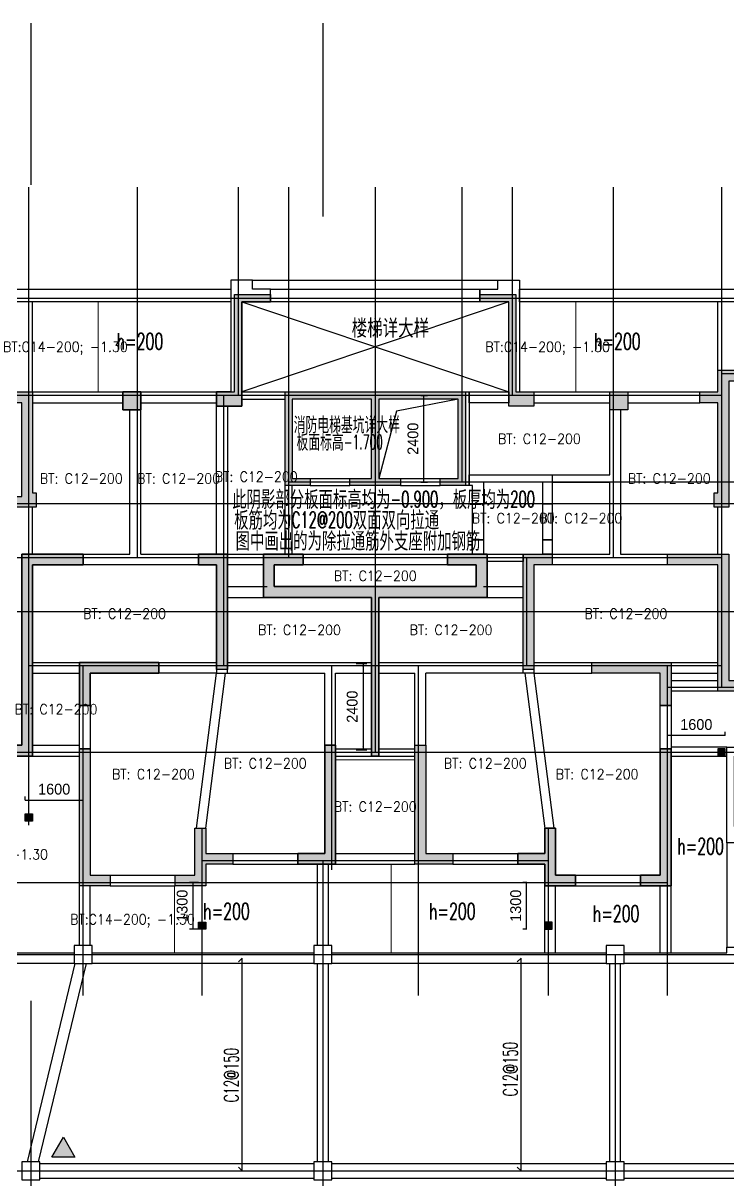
# Model space of a CAD drawing. Header units: millimetres. Extents: x 129427 to 386235, y 419441 to 703525.
# Drawn here: x 202236 to 221771, y 645745 to 677820 of the extents above; entities that cross this region are included whole.
import ezdxf
from ezdxf.enums import TextEntityAlignment as Align

# ---------------------------------------------------------------- set-up
doc = ezdxf.new("R2010")
doc.units = ezdxf.units.MM
doc.header["$LTSCALE"] = 100
for name, color, linetype in [('B-DIM', 1, 'Continuous'), ('B-dote', 253, 'Continuous'), ('B-TEXT', 7, 'Continuous'), ('B-开洞', 7, 'Continuous'), ('B-正筋文字', 7, 'Continuous'), ('B-正筋钢筋', 6, 'Continuous'), ('B-沉降观测点', 5, 'Continuous'), ('COLU', 7, 'Continuous'), ('colu-1层', 6, 'Continuous'), ('colu-主楼', 7, 'Continuous'), ('GZ', 7, 'Continuous'), ('h填实-1层', 254, 'Continuous'), ('h填实-GZ', 254, 'Continuous'), ('h斜线-墙', 7, 'Continuous'), ('h斜线-柱', 7, 'Continuous'), ('Q-门框', 6, 'Continuous'), ('WALL', 3, 'Continuous'), ('wall-主楼', 2, 'Continuous'), ('wall-开洞', 5, 'Continuous'), ('梁', 4, 'Continuous'), ('梁虚线', 4, 'Continuous')]:
    doc.layers.add(name, color=color, linetype=linetype)
doc.layers.add('floor10', color=4, linetype='Continuous', lineweight=0)
doc.layers.add('floor13', color=211, linetype='Continuous', lineweight=0, true_color=0xffaaff)
doc.styles.get("Standard").update_dxf_attribs({"font": 'standard'})
doc.styles.add('汉字', font='汉字')
doc.dimstyles.get("Standard").update_dxf_attribs({"dimtxt": 300, "dimasz": 100, "dimexe": 100, "dimexo": 250, "dimgap": 100, "dimtad": 0, "dimtoh": 1, "dimdec": 0, "dimdsep": 46, "dimcen": 0.09, "dimclrt": 7, "dimadec": 0, "dimazin": 0, "dimtfac": 1, "dimtdec": 4, "dimtofl": 0, "dimtmove": 0, "dimatfit": 3, "dimfxl": 4, "dimfxlon": 1, "dimtolj": 1, "dimtzin": 0, "dimarcsym": 0})

# ---------------------------------------------------------------- blocks, each defined once
blk = doc.blocks.new('*D214')
at = {"layer": 'B-DIM', "color": 0, "linetype": 'ByBlock', "lineweight": -2}
for p, q in [((213262, 667495), (213443, 667495)), ((213343, 665095), (213343, 667495)), ((213262, 665095), (213443, 665095))]:
    blk.add_line(p, q, dxfattribs=at)
for points in [[(213343, 667495), (213360, 667395), (213327, 667395)], [(213343, 665095), (213327, 665195), (213360, 665195)]]:
    blk.add_solid(points, dxfattribs=at)
at = {"layer": 'B-DIM', "color": 7, "linetype": 'Continuous', "lineweight": -2, "insert": (213043, 666295), "char_height": 300, "width": 785, "attachment_point": 5, "rotation": 90, "style": '汉字'}
blk.add_mtext('2400', dxfattribs=at)
blk = doc.blocks.new('*D711')
at = {"layer": 'B-DIM', "color": 0, "linetype": 'ByBlock', "lineweight": -2}
for p, q in [((211472, 660065), (211759, 660065)), ((211659, 660065), (211659, 657665)), ((211472, 657665), (211759, 657665))]:
    blk.add_line(p, q, dxfattribs=at)
for points in [[(211659, 660065), (211676, 659965), (211642, 659965)], [(211659, 657665), (211642, 657765), (211676, 657765)]]:
    blk.add_solid(points, dxfattribs=at)
at = {"layer": 'B-DIM', "color": 7, "linetype": 'Continuous', "lineweight": -2, "insert": (211359, 658865), "char_height": 300, "width": 785, "attachment_point": 5, "rotation": 90, "style": '汉字'}
blk.add_mtext('2400', dxfattribs=at)
blk = doc.blocks.new('A$C7FDE0673')
at = {"layer": 'B-沉降观测点'}
blk.add_hatch(color=256, dxfattribs=at).paths.add_polyline_path([(318, 551), (0, 0), (636, 0)], flags=0)
blk.add_lwpolyline([(0, 0), (318, 551), (636, 0)], close=True, dxfattribs=at)
blk = doc.blocks.new('*D36')
at = {"layer": 'GZ', "color": 0, "linetype": 'ByBlock', "lineweight": -2}
for p, q in [((207096, 653995), (206845, 653995)), ((206945, 652694), (206945, 653995)), ((207096, 652694), (206845, 652694))]:
    blk.add_line(p, q, dxfattribs=at)
for points in [[(206945, 653995), (206962, 653895), (206929, 653895)], [(206945, 652694), (206929, 652794), (206962, 652794)]]:
    blk.add_solid(points, dxfattribs=at)
at = {"layer": 'GZ', "color": 7, "linetype": 'Continuous', "lineweight": -2, "insert": (206645, 653345), "char_height": 300, "width": 690, "attachment_point": 5, "rotation": 90, "style": '汉字'}
blk.add_mtext('1300', dxfattribs=at)
blk = doc.blocks.new('*D494')
at = {"layer": 'GZ', "color": 0, "linetype": 'ByBlock', "lineweight": -2}
for p, q in [((216195, 653995), (216091, 653995)), ((216191, 652694), (216191, 653995)), ((216195, 652694), (216091, 652694))]:
    blk.add_line(p, q, dxfattribs=at)
for points in [[(216191, 653995), (216208, 653895), (216175, 653895)], [(216191, 652694), (216175, 652794), (216208, 652794)]]:
    blk.add_solid(points, dxfattribs=at)
at = {"layer": 'GZ', "color": 7, "linetype": 'Continuous', "lineweight": -2, "insert": (215891, 653345), "char_height": 300, "width": 690, "attachment_point": 5, "rotation": 90, "style": '汉字'}
blk.add_mtext('1300', dxfattribs=at)
blk = doc.blocks.new('*D143')
at = {"layer": 'GZ', "color": 0, "linetype": 'ByBlock', "lineweight": -2}
for p, q in [((202296, 656273), (202296, 656377)), ((202296, 656277), (203896, 656277)), ((203896, 656273), (203896, 656377))]:
    blk.add_line(p, q, dxfattribs=at)
for points in [[(202296, 656277), (202396, 656294), (202396, 656260)], [(203896, 656277), (203796, 656260), (203796, 656294)]]:
    blk.add_solid(points, dxfattribs=at)
at = {"layer": 'GZ', "color": 7, "linetype": 'Continuous', "lineweight": -2, "insert": (203096, 656577), "char_height": 300, "width": 685, "attachment_point": 5, "style": '汉字'}
blk.add_mtext('1600', dxfattribs=at)
blk = doc.blocks.new('*D612')
at = {"layer": 'GZ', "color": 0, "linetype": 'ByBlock', "lineweight": -2}
for p, q in [((220096, 658065), (220096, 658169)), ((221697, 658069), (220096, 658069)), ((221697, 658065), (221697, 658169))]:
    blk.add_line(p, q, dxfattribs=at)
for points in [[(220096, 658069), (220196, 658085), (220196, 658052)], [(221697, 658069), (221597, 658052), (221597, 658085)]]:
    blk.add_solid(points, dxfattribs=at)
at = {"layer": 'GZ', "color": 7, "linetype": 'Continuous', "lineweight": -2, "insert": (220897, 658369), "char_height": 300, "width": 685, "attachment_point": 5, "style": '汉字'}
blk.add_mtext('1600', dxfattribs=at)

msp = doc.modelspace()

# ---------------------------------------------------------------- hatches: boundary and pattern name
at = {"layer": 'h填实-1层'}
for points in [[(207596.5, 667194.7), (207596.5, 667594.7), (208096.5, 667594.7), (208096.5, 670294.5), (209096.5, 670294.5), (209096.5, 670094.5), (208296.5, 670094.5), (208296.5, 667594.7), (208296.5, 667194.7)], [(215696.5, 667194.7), (215696.5, 667594.7), (215696.5, 670094.5), (214896.5, 670094.5), (214896.5, 670294.5), (215896.5, 670294.6), (215896.5, 667594.7), (216396.5, 667594.7), (216396.5, 667194.7)], [(221796.5, 664395.2), (221496.5, 664395.2), (221396.5, 664395.2), (221396.5, 664795.2), (221496.5, 664795.2), (221496.5, 667294.7), (220996.5, 667294.7), (220996.5, 667594.7), (221496.5, 667594.7), (221496.5, 668194.5), (222296.5, 668194.5), (222296.5, 667894.5), (221796.5, 667894.5)], [(202596.5, 664794.9), (202596.5, 664394.9), (202496.5, 664394.9), (201646.5, 664394.9), (201646.5, 664694.9), (202196.5, 664694.9), (202196.5, 667294.7), (201496.5, 667294.7), (201496.5, 667594.7), (202496.5, 667594.7), (202496.5, 664794.9)], [(205496.5, 667094.4), (204996.5, 667094.4), (204996.5, 667594.4), (205496.5, 667594.4)], [(209496.5, 664994.7), (209496.5, 667594.2), (212096.4, 667594.5), (214496.5, 667594.3), (214496.5, 664994.7), (213796.5, 664994.7), (213796.5, 665194.7), (214296.5, 665194.7), (214296.5, 667394.7), (212096.4, 667394.5), (212096.4, 665194.7), (212696.5, 665194.7), (212696.5, 664994.7), (212096.4, 664994.7), (211296.5, 664994.7), (211296.5, 665194.7), (211896.4, 665194.7), (211896.4, 667394.5), (209696.5, 667394.7), (209696.5, 665194.7), (210196.5, 665194.7), (210196.5, 664994.7)], [(218496.5, 667094.6), (218496.5, 667594.6), (218996.5, 667594.6), (218996.5, 667094.6)], [(203896.3, 663094.7), (203896.3, 662794.7), (202496.5, 662794.7), (202496.5, 657494.4), (201096.5, 657494.3), (201096.5, 657794.3), (202196.5, 657794.4), (202196.2, 663094.7)], [(207096.4, 663094.4), (207896.3, 663094.4), (207896.3, 659894.7), (207596.3, 659894.7), (207596.4, 662794.5), (207096.4, 662794.7)], [(208896.5, 663094.9), (209996.6, 663094.9), (209996.6, 662794.9), (209196.5, 662794.9), (209196.5, 662194.7), (212096.6, 662194.7), (214796.8, 662194.8), (214796.8, 662794.9), (213996.6, 662794.9), (213996.6, 663094.9), (215096.8, 663094.9), (215096.8, 661894.8), (212096.6, 661894.7), (212096.6, 657494.7), (211896.6, 657494.7), (211896.6, 661894.7), (208896.5, 661894.7)], [(216096.5, 663094.7), (216896.6, 663094.7), (216896.6, 662794.7), (216396.5, 662794.7), (216396.6, 659895), (216096.6, 659895)], [(220096.6, 663094.7), (221796.5, 663094.7), (221796.5, 659594.7), (222896.5, 659594.7), (222896.5, 659294.7), (221496.5, 659294.7), (221496.5, 662794.7), (220096.6, 662794.7)], [(205996.4, 660094.7), (205996.4, 659794.7), (204096.3, 659794.7), (204096.3, 658894.4), (203796.3, 658894.4), (203796.3, 660094.7)], [(217996.7, 660094.7), (220196.6, 660094.7), (220196.6, 658894.4), (219896.6, 658894.4), (219896.6, 659794.7), (217996.7, 659794.7)], [(204096.3, 657694.4), (204096.3, 654194.9), (204646.5, 654194.9), (204646.5, 653894.7), (203796.3, 653894.9), (203796.3, 657694.4)], [(210596.5, 657794.5), (210896.5, 657794.5), (210896.5, 654494.5), (209846.5, 654494.5), (209846.5, 654794.5), (210596.5, 654794.5)], [(213096.5, 657794.5), (213396.5, 657794.5), (213396.5, 654794.5), (214146.5, 654794.5), (214146.5, 654494.5), (213096.5, 654494.5)], [(219896.6, 657694.4), (220196.3, 657694.4), (220196.6, 653894.7), (219346.6, 653894.7), (219346.4, 654194.7), (219896.6, 654194.7)], [(207296.4, 655494.9), (207296.4, 654794.5), (208046.4, 654794.5), (208046.4, 654494.5), (207296.4, 654494.5), (207296.4, 653894.9), (206446.4, 653894.8), (206446.4, 654194.9), (206996.4, 654194.9), (206996.4, 654694.5), (206996.4, 655494.9)], [(216696.6, 655495), (216996.6, 655495), (216996.6, 654694.6), (216996.6, 654195), (217546.7, 654194.9), (217546.6, 653894.9), (216696.6, 653895), (216696.6, 654494.6), (215946.6, 654494.5), (215946.6, 654794.5), (216696.6, 654794.6)]]:
    msp.add_hatch(color=256, dxfattribs=at).paths.add_polyline_path(points, flags=0)
at = {"layer": 'h填实-GZ'}
for points in [[(221496.5, 657494.4), (221696.5, 657494.4), (221696.5, 657694.6), (221496.5, 657694.6)], [(202296.5, 655894.4), (202496.5, 655894.4), (202496.5, 655694.4), (202296.5, 655694.5), (202296.5, 655894.5), (202296.5, 655894.4)], [(207296.5, 652894.4), (207296.5, 652894.4), (207296.5, 652894.5), (207296.5, 652694.5), (207096.5, 652694.4), (207096.5, 652894.4)], [(216696.3, 652694.4), (216896.5, 652694.4), (216896.5, 652894.5), (216696.5, 652894.5)]]:
    msp.add_hatch(color=256, dxfattribs=at).paths.add_polyline_path(points, flags=0)
at = {"layer": 'h斜线-墙'}
h = msp.add_hatch(dxfattribs=at)
h.set_pattern_fill('ANSI31', color=256, scale=40, angle=2.29877, style=0)
h.set_pattern_definition([])
h.paths.add_polyline_path([(190274.1, 671467.2), (190260.1, 671816.9), (196346.5, 672061.2), (196346.5, 670444.7), (207996.5, 670444.7), (207996.5, 670094.7), (195996.5, 670094.7), (195996.5, 671697)], flags=0)
h = msp.add_hatch(dxfattribs=at)
h.set_pattern_fill('ANSI31', color=256, scale=40, style=0)
h.set_pattern_definition([])
h.paths.add_polyline_path([(209096.5, 670444.7), (214896.5, 670444.7), (214896.5, 670094.7), (209096.5, 670094.7)], flags=0)
h = msp.add_hatch(dxfattribs=at)
h.set_pattern_fill('ANSI31', color=256, scale=40, style=0)
h.set_pattern_definition([])
h.paths.add_polyline_path([(215996.5, 670444.7), (232196.5, 670444.7), (232196.5, 670094.7), (215996.5, 670094.7)], flags=0)
h = msp.add_hatch(dxfattribs=at)
h.set_pattern_fill('ANSI31', color=256, scale=40, style=0)
h.set_pattern_definition([])
h.paths.add_polyline_path([(214596.5, 667594.7), (215696.5, 667594.7), (215696.5, 667294.7), (214596.5, 667294.7)], flags=0)
h = msp.add_hatch(dxfattribs=at)
h.set_pattern_fill('ANSI31', color=256, scale=40, style=0)
h.set_pattern_definition([])
h.paths.add_polyline_path([(207596.5, 667194.7), (207896.5, 667194.7), (207896.5, 663094.7), (207596.5, 663094.7)], flags=0)
h = msp.add_hatch(dxfattribs=at)
h.set_pattern_fill('ANSI31', color=256, scale=40, style=0)
h.set_pattern_definition([])
h.paths.add_polyline_path([(214996.5, 665094.7), (214996.5, 664494.7), (214696.5, 664494.7), (214696.5, 664994.7), (214596.5, 664994.7), (214596.5, 665294.7), (216896.5, 665294.7), (216896.5, 664494.7), (216646.5, 664494.7), (216646.5, 665094.7)], flags=0)
h = msp.add_hatch(dxfattribs=at)
h.set_pattern_fill('ANSI31', color=256, scale=40, style=0)
h.set_pattern_definition([])
h.paths.add_polyline_path([(214696.5, 664494.7), (214996.5, 664494.7), (214996.5, 663494.7), (214696.5, 663494.7)], flags=0)
h = msp.add_hatch(dxfattribs=at)
h.set_pattern_fill('ANSI31', color=256, scale=40, style=0)
h.set_pattern_definition([])
h.paths.add_polyline_path([(216646.5, 664494.7), (216896.5, 664494.7), (216896.5, 663494.7), (216646.5, 663494.7)], flags=0)
h = msp.add_hatch(dxfattribs=at)
h.set_pattern_fill('ANSI31', color=256, scale=40, style=0)
h.set_pattern_definition([])
h.paths.add_polyline_path([(214996.5, 663494.7), (214996.5, 663094.7), (214696.5, 663094.7), (214696.5, 663494.7)], flags=0)
h = msp.add_hatch(dxfattribs=at)
h.set_pattern_fill('ANSI31', color=256, scale=40, style=0)
h.set_pattern_definition([])
h.paths.add_polyline_path([(216896.5, 663494.7), (216896.5, 663094.7), (216646.5, 663094.7), (216646.5, 663494.7)], flags=0)
h = msp.add_hatch(dxfattribs=at)
h.set_pattern_fill('ANSI31', color=256, scale=40, style=0)
h.set_pattern_definition([])
h.paths.add_polyline_path([(207896.5, 663094.7), (208896.5, 663094.9), (208896.5, 662794.9), (207896.5, 662794.7)], flags=0)
h = msp.add_hatch(dxfattribs=at)
h.set_pattern_fill('ANSI31', color=256, scale=40, style=0)
h.set_pattern_definition([])
h.paths.add_polyline_path([(215096.8, 663094.7), (216096.5, 663094.7), (216096.5, 662894.7), (215096.8, 662894.7)], flags=0)
h = msp.add_hatch(dxfattribs=at)
h.set_pattern_fill('ANSI31', color=256, scale=40, style=0)
h.set_pattern_definition([])
h.paths.add_polyline_path([(222696.5, 655544.7), (222696.5, 655844.7), (223096.5, 655844.7), (223096.5, 655544.7), (223596.5, 655544.7), (223596.5, 655244.7), (222146.5, 655244.7), (222146.5, 655094.7), (221746.5, 655094.7), (221746.5, 657744.7), (223496.5, 657744.7), (223496.5, 657494.7), (221946.5, 657494.7), (221946.5, 655544.7)], flags=0)
h = msp.add_hatch(dxfattribs=at)
h.set_pattern_fill('ANSI31', color=256, scale=40, style=0)
h.set_pattern_definition([])
h.paths.add_polyline_path([(222146.5, 652194.7), (222146.5, 651744.7), (218896.5, 651744.7), (218896.5, 652044.7), (221746.5, 652044.7), (221746.5, 652194.7)], flags=0)
h = msp.add_hatch(dxfattribs=at)
h.set_pattern_fill('ANSI31', color=256, scale=40, style=0)
h.set_pattern_definition([])
h.paths.add_polyline_path([(197196.5, 652044.7), (203646.5, 652044.7), (203646.5, 651744.7), (197196.5, 651744.7)], flags=0)
h = msp.add_hatch(dxfattribs=at)
h.set_pattern_fill('ANSI31', color=256, scale=40, style=0)
h.set_pattern_definition([])
h.paths.add_polyline_path([(204146.5, 652044.7), (210296.5, 652044.7), (210296.5, 651744.7), (204146.5, 651744.7)], flags=0)
h = msp.add_hatch(dxfattribs=at)
h.set_pattern_fill('ANSI31', color=256, scale=40, style=0)
h.set_pattern_definition([])
h.paths.add_polyline_path([(210796.5, 652044.7), (218396.5, 652044.7), (218396.5, 651744.7), (210796.5, 651744.7)], flags=0)
at = {"layer": 'h斜线-柱'}
h = msp.add_hatch(dxfattribs=at)
h.set_pattern_fill('ANSI31', color=256, scale=40, style=0)
h.set_pattern_definition([])
h.paths.add_polyline_path([(203646.5, 651744.7), (204146.5, 651744.7), (204146.5, 652244.7), (203646.5, 652244.7)], flags=0)
h = msp.add_hatch(dxfattribs=at)
h.set_pattern_fill('ANSI31', color=256, scale=40, style=0)
h.set_pattern_definition([])
h.paths.add_polyline_path([(210296.5, 651744.7), (210796.5, 651744.7), (210796.5, 652244.7), (210296.5, 652244.7)], flags=0)
h = msp.add_hatch(dxfattribs=at)
h.set_pattern_fill('ANSI31', color=256, scale=40, style=0)
h.set_pattern_definition([])
h.paths.add_polyline_path([(218396.5, 651744.7), (218896.5, 651744.7), (218896.5, 652244.7), (218396.5, 652244.7)], flags=0)
h = msp.add_hatch(dxfattribs=at)
h.set_pattern_fill('ANSI31', color=256, scale=40, style=0)
h.set_pattern_definition([])
h.paths.add_polyline_path([(202196.5, 645744.7), (202696.5, 645744.7), (202696.5, 646244.7), (202196.5, 646244.7)], flags=0)
h = msp.add_hatch(dxfattribs=at)
h.set_pattern_fill('ANSI31', color=256, scale=40, style=0)
h.set_pattern_definition([])
h.paths.add_polyline_path([(210296.5, 645744.7), (210796.5, 645744.7), (210796.5, 646244.7), (210296.5, 646244.7)], flags=0)
h = msp.add_hatch(dxfattribs=at)
h.set_pattern_fill('ANSI31', color=256, scale=40, style=0)
h.set_pattern_definition([])
h.paths.add_polyline_path([(218396.5, 645744.7), (218896.5, 645744.7), (218896.5, 646244.7), (218396.5, 646244.7)], flags=0)

# ---------------------------------------------------------------- linework, layer by layer
at = {"layer": 'B-dote'}
for p, q in [((202446.5, 677819.9), (202446.5, 673338.2)), ((210546.5, 677819.9), (210546.5, 672455.2)), ((202396.5, 655584.2), (202396.5, 673271.7)), ((205396.5, 673271.7), (205396.5, 662994.7)), ((208196.5, 673271.7), (208196.5, 667494.7)), ((209596.5, 673271.7), (209596.5, 662994.7)), ((211996.5, 673271.7), (211996.5, 657594.7)), ((214396.5, 673271.7), (214396.5, 665094.7)), ((215796.5, 673271.7), (215796.5, 667494.7)), ((218596.5, 673271.7), (218596.5, 662994.7)), ((221596.5, 673271.7), (221596.5, 659394.7)), ((189495.4, 670194.7), (242996.5, 670194.7)), ((232446.5, 668094.7), (221596.5, 668094.7)), ((221596.5, 667494.7), (189495.4, 667494.7)), ((207796.5, 659994.7), (207796.5, 667494.7)), ((232446.5, 665094.7), (209596.5, 665094.7)), ((225996.5, 664494.7), (189495.4, 664494.7)), ((221596.5, 662994.7), (189495.4, 662994.7)), ((216196.5, 659994.7), (216196.5, 662994.7)), ((229596.5, 661494.7), (189495.4, 661494.7)), ((221596.5, 659994.7), (202396.5, 659994.7)), ((203896.5, 650852.6), (203896.5, 659994.7)), ((210796.5, 654344.7), (210796.5, 659994.7)), ((213196.5, 650852.6), (213196.5, 659994.7)), ((220096.5, 650852.6), (220096.5, 659994.7)), ((225496.5, 659394.7), (220096.5, 659394.7)), ((232446.5, 657594.7), (189495.4, 657594.7)), ((207196.5, 650852.6), (207196.5, 655494.7)), ((216796.5, 650852.6), (216796.5, 655494.7)), ((216796.5, 654594.7), (207196.5, 654594.7)), ((210546.5, 654594.7), (210546.5, 623994.7)), ((189495.4, 653994.7), (220096.5, 653994.7)), ((190805.6, 651994.7), (366607.1, 651994.7)), ((218646.5, 651994.7), (218646.5, 623994.7)), ((202446.5, 650713.3), (202446.5, 629124.4)), ((191046.5, 645994.7), (366607.1, 645994.7))]:
    msp.add_line(p, q, dxfattribs=at)
at = {"layer": 'B-开洞'}
for p, q in [((208296.5, 670094.7), (215696.5, 667594.7)), ((215696.5, 670094.7), (208297.5, 667594.7))]:
    msp.add_line(p, q, dxfattribs=at)
msp.add_lwpolyline([(214296.5, 667394.7), (212584, 667063.7), (212096.5, 665194.7)], dxfattribs=at)
at = {"layer": 'B-正筋钢筋'}
for points in [[(208202.4, 646100.8), (208308.5, 645994.7), (208308.5, 651894.7), (208202.4, 651788.7)], [(215934.5, 646100.8), (216040.5, 645994.7), (216040.5, 651894.7), (215934.4, 651788.7)]]:
    msp.add_lwpolyline(points, dxfattribs=at)
at = {"layer": 'COLU'}
for points in [[(203646.5, 651744.7), (204146.5, 651744.7), (204146.5, 652244.7), (203646.5, 652244.7)], [(210296.5, 651744.7), (210796.5, 651744.7), (210796.5, 652244.7), (210296.5, 652244.7)], [(218396.5, 651744.7), (218896.5, 651744.7), (218896.5, 652244.7), (218396.5, 652244.7)], [(202196.5, 645744.7), (202696.5, 645744.7), (202696.5, 646244.7), (202196.5, 646244.7)], [(210296.5, 645744.7), (210796.5, 645744.7), (210796.5, 646244.7), (210296.5, 646244.7)], [(218396.5, 645744.7), (218896.5, 645744.7), (218896.5, 646244.7), (218396.5, 646244.7)]]:
    msp.add_lwpolyline(points, close=True, dxfattribs=at)
at = {"layer": 'colu-1层'}
for points in [[(207596.5, 667194.7), (207596.5, 667594.7), (208096.5, 667594.7), (208096.5, 670294.5), (209096.5, 670294.5), (209096.5, 670094.5), (208296.5, 670094.5), (208296.5, 667594.7), (208296.5, 667194.7)], [(215696.5, 667194.7), (215696.5, 667594.7), (215696.5, 670094.5), (214896.5, 670094.5), (214896.5, 670294.5), (215896.5, 670294.6), (215896.5, 667594.7), (216396.5, 667594.7), (216396.5, 667194.7)], [(221796.5, 664395.2), (221496.5, 664395.2), (221396.5, 664395.2), (221396.5, 664795.2), (221496.5, 664795.2), (221496.5, 667294.7), (220996.5, 667294.7), (220996.5, 667594.7), (221496.5, 667594.7), (221496.5, 668194.5), (222296.5, 668194.5), (222296.5, 667894.5), (221796.5, 667894.5)], [(202596.5, 664794.9), (202596.5, 664394.9), (202496.5, 664394.9), (201646.5, 664394.9), (201646.5, 664694.9), (202196.5, 664694.9), (202196.5, 667294.7), (201496.5, 667294.7), (201496.5, 667594.7), (202496.5, 667594.7), (202496.5, 664794.9)], [(205496.5, 667094.4), (204996.5, 667094.4), (204996.5, 667594.4), (205496.5, 667594.4)], [(209496.5, 664994.7), (209496.5, 667594.2), (212096.4, 667594.5), (214496.5, 667594.3), (214496.5, 664994.7), (213796.5, 664994.7), (213796.5, 665194.7), (214296.5, 665194.7), (214296.5, 667394.7), (212096.4, 667394.5), (212096.4, 665194.7), (212696.5, 665194.7), (212696.5, 664994.7), (212096.4, 664994.7), (211296.5, 664994.7), (211296.5, 665194.7), (211896.4, 665194.7), (211896.4, 667394.5), (209696.5, 667394.7), (209696.5, 665194.7), (210196.5, 665194.7), (210196.5, 664994.7)], [(218496.5, 667094.6), (218496.5, 667594.6), (218996.5, 667594.6), (218996.5, 667094.6)], [(203896.3, 663094.7), (203896.3, 662794.7), (202496.5, 662794.7), (202496.5, 657494.4), (201096.5, 657494.3), (201096.5, 657794.3), (202196.5, 657794.4), (202196.2, 663094.7)], [(207096.4, 663094.4), (207896.3, 663094.4), (207896.3, 659894.7), (207596.3, 659894.7), (207596.4, 662794.5), (207096.4, 662794.7)], [(208896.5, 663094.9), (209996.6, 663094.9), (209996.6, 662794.9), (209196.5, 662794.9), (209196.5, 662194.7), (212096.6, 662194.7), (214796.8, 662194.8), (214796.8, 662794.9), (213996.6, 662794.9), (213996.6, 663094.9), (215096.8, 663094.9), (215096.8, 661894.8), (212096.6, 661894.7), (212096.6, 657494.7), (211896.6, 657494.7), (211896.6, 661894.7), (208896.5, 661894.7)], [(216096.5, 663094.7), (216896.6, 663094.7), (216896.6, 662794.7), (216396.5, 662794.7), (216396.6, 659895), (216096.6, 659895)], [(220096.6, 663094.7), (221796.5, 663094.7), (221796.5, 659594.7), (222896.5, 659594.7), (222896.5, 659294.7), (221496.5, 659294.7), (221496.5, 662794.7), (220096.6, 662794.7)], [(205996.4, 660094.7), (205996.4, 659794.7), (204096.3, 659794.7), (204096.3, 658894.4), (203796.3, 658894.4), (203796.3, 660094.7)], [(217996.7, 660094.7), (220196.6, 660094.7), (220196.6, 658894.4), (219896.6, 658894.4), (219896.6, 659794.7), (217996.7, 659794.7)], [(204096.3, 657694.4), (204096.3, 654194.9), (204646.5, 654194.9), (204646.5, 653894.7), (203796.3, 653894.9), (203796.3, 657694.4)], [(210596.5, 657794.5), (210896.5, 657794.5), (210896.5, 654494.5), (209846.5, 654494.5), (209846.5, 654794.5), (210596.5, 654794.5)], [(213096.5, 657794.5), (213396.5, 657794.5), (213396.5, 654794.5), (214146.5, 654794.5), (214146.5, 654494.5), (213096.5, 654494.5)], [(219896.6, 657694.4), (220196.3, 657694.4), (220196.6, 653894.7), (219346.6, 653894.7), (219346.4, 654194.7), (219896.6, 654194.7)], [(207296.4, 655494.9), (207296.4, 654794.5), (208046.4, 654794.5), (208046.4, 654494.5), (207296.4, 654494.5), (207296.4, 653894.9), (206446.4, 653894.8), (206446.4, 654194.9), (206996.4, 654194.9), (206996.4, 654694.5), (206996.4, 655494.9)], [(216696.6, 655495), (216996.6, 655495), (216996.6, 654694.6), (216996.6, 654195), (217546.7, 654194.9), (217546.6, 653894.9), (216696.6, 653895), (216696.6, 654494.6), (215946.6, 654494.5), (215946.6, 654794.5), (216696.6, 654794.6)]]:
    msp.add_lwpolyline(points, close=True, dxfattribs=at)
at = {"layer": 'colu-主楼'}
for points in [[(204996.5, 667094.7), (205496.5, 667094.7), (205496.5, 667594.7), (204996.5, 667594.7)], [(218996.5, 667094.7), (218496.5, 667094.7), (218496.5, 667594.7), (218996.5, 667594.7)]]:
    msp.add_lwpolyline(points, close=True, dxfattribs=at)
at = {"layer": 'floor10'}
for p, q in [((204996.5, 667294.7), (202496.5, 667294.7)), ((202496.5, 667294.7), (202496.5, 664794.7)), ((204996.5, 667094.7), (204996.5, 667294.7)), ((207596.5, 667294.7), (205496.5, 667294.7)), ((205496.5, 667294.7), (205496.5, 667094.7)), ((207596.5, 667194.7), (207596.5, 667294.7)), ((207596.5, 663094.7), (207596.5, 667194.7)), ((208296.5, 667194.7), (207896.5, 667194.7)), ((207896.5, 667194.7), (207896.5, 663094.7)), ((209496.5, 667394.7), (208296.5, 667394.7)), ((208296.5, 667394.7), (208296.5, 667194.7)), ((209496.5, 664994.7), (209496.5, 667394.7)), ((215696.5, 667294.7), (214596.5, 667294.7)), ((214596.5, 667294.7), (214596.5, 665294.7)), ((215696.5, 667194.7), (215696.5, 667294.7)), ((216396.5, 667194.7), (215696.5, 667194.7)), ((218496.5, 667294.7), (216396.5, 667294.7)), ((216396.5, 667294.7), (216396.5, 667194.7)), ((218496.5, 667094.7), (218496.5, 667294.7)), ((220996.5, 667294.7), (218996.5, 667294.7)), ((218996.5, 667294.7), (218996.5, 667094.7)), ((221496.5, 667294.7), (220996.5, 667294.7)), ((220996.5, 667294.7), (220996.5, 667294.7)), ((221496.5, 664794.7), (221496.5, 667294.7)), ((205196.5, 667094.7), (204996.5, 667094.7)), ((205196.5, 663094.7), (205196.5, 667094.7)), ((205496.5, 667094.7), (205496.5, 667094.7)), ((205496.5, 667094.7), (205496.5, 663094.7)), ((218496.5, 665294.7), (218496.5, 667094.7)), ((218496.5, 667094.7), (218496.5, 667094.7)), ((218996.5, 667094.7), (218796.5, 667094.7)), ((218796.5, 667094.7), (218796.5, 663094.7)), ((214596.5, 665294.7), (216896.5, 665294.7)), ((216896.5, 665294.7), (216896.5, 665294.7)), ((216896.5, 665294.7), (218496.5, 665294.7)), ((209496.5, 663094.7), (209496.5, 664994.7)), ((209496.5, 664994.7), (209496.5, 664994.7)), ((216646.5, 665094.7), (214996.5, 665094.7)), ((214996.5, 665094.7), (214996.5, 664494.7)), ((216646.5, 664494.7), (216646.5, 665094.7)), ((218496.5, 665094.7), (216896.5, 665094.7)), ((216896.5, 665094.7), (216896.5, 664494.7)), ((218496.5, 663094.7), (218496.5, 665094.7)), ((202496.5, 664794.7), (202596.5, 664794.7)), ((202596.5, 664794.7), (202596.5, 664394.7)), ((221396.5, 664794.7), (221496.5, 664794.7)), ((221396.5, 664394.7), (221396.5, 664794.7)), ((202596.5, 664394.7), (202496.5, 664394.7)), ((202496.5, 664394.7), (202496.5, 663094.7)), ((214996.5, 664494.7), (214996.5, 663494.7)), ((216646.5, 663494.7), (216646.5, 664494.7)), ((216896.5, 664494.7), (216896.5, 663494.7)), ((221496.5, 664394.7), (221396.5, 664394.7)), ((221496.5, 663094.7), (221496.5, 664394.7)), ((214996.5, 663494.7), (214996.5, 663094.7)), ((216646.5, 663094.7), (216646.5, 663494.7)), ((216896.5, 663494.7), (216896.5, 663094.7)), ((202496.5, 663094.7), (203896.5, 663094.7)), ((203896.5, 663094.7), (203896.5, 663094.7)), ((203896.5, 663094.7), (205196.5, 663094.7)), ((205496.5, 663094.7), (207096.5, 663094.7)), ((207096.5, 663094.7), (207096.5, 663094.7)), ((207096.5, 663094.7), (207596.5, 663094.7)), ((207896.5, 663094.7), (208996.5, 663094.7)), ((208996.5, 663094.7), (209496.5, 663094.7)), ((214996.5, 663094.7), (216096.5, 663094.7)), ((216096.5, 663094.7), (216646.5, 663094.7)), ((216896.5, 663094.7), (218496.5, 663094.7)), ((218796.5, 663094.7), (220096.5, 663094.7)), ((220096.5, 663094.7), (220096.5, 663094.7)), ((220096.5, 663094.7), (221496.5, 663094.7)), ((203896.5, 662794.7), (202496.5, 662794.7)), ((202496.5, 662794.7), (202496.5, 660094.7)), ((207096.5, 662794.7), (203896.5, 662794.7)), ((203896.5, 662794.7), (203896.5, 662794.7)), ((207596.5, 662794.7), (207096.5, 662794.7)), ((207096.5, 662794.7), (207096.5, 662794.7)), ((207596.5, 660094.7), (207596.5, 662794.7)), ((209996.5, 662794.7), (209196.5, 662794.7)), ((209196.5, 662794.7), (209196.5, 662194.7)), ((213996.5, 662794.7), (209996.5, 662794.7)), ((209996.5, 662794.7), (209996.5, 662794.7)), ((214796.8, 662794.7), (213996.5, 662794.7)), ((213996.5, 662794.7), (213996.5, 662794.7)), ((214796.8, 662194.7), (214796.8, 662794.7)), ((216896.5, 662794.7), (216396.5, 662794.7)), ((216396.5, 662794.7), (216396.5, 660094.7)), ((220096.5, 662794.7), (216896.5, 662794.7)), ((216896.5, 662794.7), (216896.5, 662794.7)), ((221496.5, 662794.7), (220096.5, 662794.7)), ((220096.5, 662794.7), (220096.5, 662794.7)), ((221496.5, 660094.7), (221496.5, 662794.7)), ((209196.5, 662194.7), (214796.8, 662194.7)), ((208996.5, 661894.7), (207896.5, 661894.7)), ((207896.5, 661894.7), (207896.5, 660094.7)), ((211896.5, 661894.7), (208996.5, 661894.7)), ((208996.5, 661894.7), (208996.5, 661894.7)), ((211896.5, 660094.7), (211896.5, 661894.7)), ((214996.5, 661894.7), (212096.5, 661894.7)), ((212096.5, 661894.7), (212096.5, 660094.7)), ((216096.5, 661894.7), (214996.5, 661894.7)), ((214996.5, 661894.7), (214996.5, 661894.7)), ((216096.5, 660094.7), (216096.5, 661894.7)), ((202496.5, 660094.7), (203796.5, 660094.7)), ((203796.5, 659794.7), (202496.5, 659794.7)), ((202496.5, 659794.7), (202496.5, 657794.7)), ((203796.5, 660094.7), (203796.5, 660094.7)), ((203796.5, 660094.7), (205996.5, 660094.7)), ((203796.5, 658894.7), (203796.5, 659794.7)), ((205996.5, 659794.7), (204096.5, 659794.7)), ((204096.5, 659794.7), (204096.5, 658894.7)), ((205996.5, 660094.7), (207596.5, 660094.7)), ((205996.5, 660094.7), (205996.5, 660094.7)), ((207596.5, 659794.7), (205996.5, 659794.7)), ((207044.4, 655494.7), (207596.5, 659794.7)), ((207848.5, 659794.7), (207296.5, 655494.7)), ((207896.5, 659794.7), (207848.5, 659794.7)), ((207896.5, 660094.7), (211896.5, 660094.7)), ((210596.5, 659794.7), (207896.5, 659794.7)), ((207896.5, 659794.7), (207896.5, 659794.7)), ((210596.5, 657794.7), (210596.5, 659794.7)), ((212096.5, 660094.7), (216096.5, 660094.7)), ((216096.5, 659794.7), (213396.5, 659794.7)), ((213396.5, 659794.7), (213396.5, 657794.7)), ((216144.4, 659794.7), (216096.5, 659794.7)), ((216696.5, 655491.5), (216144.4, 659794.7)), ((216396.5, 660094.7), (217996.5, 660094.7)), ((217996.5, 659794.7), (216396.5, 659794.7)), ((216396.5, 659794.7), (216948.1, 655494.7)), ((217996.5, 660094.7), (217996.5, 660094.7)), ((217996.5, 660094.7), (220196.5, 660094.7)), ((219896.5, 659794.7), (217996.5, 659794.7)), ((217996.5, 659794.7), (217996.5, 659794.7)), ((219896.5, 658894.7), (219896.5, 659794.7)), ((220196.5, 660094.7), (220196.5, 660094.7)), ((220196.5, 660094.7), (221496.5, 660094.7)), ((203796.5, 657794.7), (203796.5, 658894.7)), ((204096.5, 658894.7), (204096.5, 657694.7)), ((219896.5, 657694.7), (219896.5, 658894.7)), ((202496.5, 657794.7), (203796.5, 657794.7)), ((204096.5, 657694.7), (204096.5, 654194.7)), ((210596.5, 654794.7), (210596.5, 657794.7)), ((210596.5, 657794.7), (210596.5, 657794.7)), ((213396.5, 657794.7), (213396.5, 654794.7)), ((219896.5, 654194.7), (219896.5, 657694.7)), ((211896.5, 657394.7), (210896.5, 657394.7)), ((210896.5, 657394.7), (210896.5, 654794.7)), ((212096.5, 657394.7), (211896.5, 657394.7)), ((213096.5, 657394.7), (212096.5, 657394.7)), ((213096.5, 654794.7), (213096.5, 657394.7)), ((206996.5, 654194.7), (206996.5, 655494.7)), ((206996.5, 655494.7), (207044.4, 655494.7)), ((207296.5, 655494.7), (207296.5, 654794.7)), ((216696.5, 654794.7), (216696.5, 655491.5)), ((216948.1, 655494.7), (216996.5, 655494.7)), ((216996.5, 655494.7), (216996.5, 654194.7)), ((207296.5, 654794.7), (208046.5, 654794.7)), ((208046.5, 654794.7), (208046.5, 654794.7)), ((208046.5, 654794.7), (209846.5, 654794.7)), ((209846.5, 654794.7), (209846.5, 654794.7)), ((209846.5, 654794.7), (210596.5, 654794.7)), ((210896.5, 654794.7), (213096.5, 654794.7)), ((213396.5, 654794.7), (214146.5, 654794.7)), ((214146.5, 654794.7), (214146.5, 654794.7)), ((214146.5, 654794.7), (215946.5, 654794.7)), ((215946.5, 654794.7), (215946.5, 654794.7)), ((215946.5, 654794.7), (216696.5, 654794.7)), ((204096.5, 654194.7), (204646.5, 654194.7)), ((204646.5, 654194.7), (204646.5, 654194.7)), ((204646.5, 654194.7), (206446.5, 654194.7)), ((206446.5, 654194.7), (206446.5, 654194.7)), ((206446.5, 654194.7), (206996.5, 654194.7)), ((216996.5, 654194.7), (217546.5, 654194.7)), ((217546.5, 654194.7), (217546.5, 654194.7)), ((217546.5, 654194.7), (219346.5, 654194.7)), ((219346.5, 654194.7), (219346.5, 654194.7)), ((219346.5, 654194.7), (219896.5, 654194.7))]:
    msp.add_line(p, q, dxfattribs=at)
at = {"layer": 'floor13'}
for p, q in [((204318.2, 670094.7), (202496.5, 670094.7)), ((202496.5, 670094.7), (202496.5, 667594.7)), ((204318.2, 667594.7), (204318.2, 670094.7)), ((207996.5, 670094.7), (204318.2, 670094.7)), ((204318.2, 670094.7), (204318.2, 667594.7)), ((207996.5, 667594.7), (207996.5, 670094.7)), ((215996.5, 670094.7), (215996.5, 667594.7)), ((217553, 670094.7), (215996.5, 670094.7)), ((217553, 670094.7), (217553, 667594.7)), ((221496.5, 670094.7), (217553, 670094.7)), ((217553, 667594.7), (217553, 670094.7)), ((221496.5, 668194.7), (221496.5, 670094.7)), ((221496.5, 667594.7), (221496.5, 668194.7)), ((202496.5, 667594.7), (204318.2, 667594.7)), ((204318.2, 667594.7), (204996.5, 667594.7)), ((204996.5, 667594.7), (205496.5, 667594.7)), ((205496.5, 667594.7), (207596.5, 667594.7)), ((207596.5, 667594.7), (207996.5, 667594.7)), ((215996.5, 667594.7), (216396.5, 667594.7)), ((216396.5, 667594.7), (217553, 667594.7)), ((217553, 667594.7), (218496.5, 667594.7)), ((218496.5, 667594.7), (218996.5, 667594.7)), ((218996.5, 667594.7), (220996.5, 667594.7)), ((220996.5, 667594.7), (221496.5, 667594.7)), ((221496.5, 659294.7), (220196.6, 659294.7)), ((220196.6, 659294.7), (220196.6, 658894.4)), ((222896.5, 659294.7), (221496.5, 659294.7)), ((220196.6, 658894.4), (220196.5, 658894.4)), ((220196.5, 658894.4), (220196.5, 657744.7)), ((220196.5, 657744.7), (221746.5, 657744.7)), ((221746.5, 657744.7), (223496.5, 657744.7)), ((202496.5, 657494.7), (201096.5, 657494.7)), ((203796.5, 657494.7), (202496.5, 657494.7)), ((202496.5, 657494.7), (202496.5, 657494.7)), ((203796.5, 653894.7), (203796.5, 657494.7)), ((221746.5, 657494.7), (220196.5, 657494.7)), ((220196.5, 657494.7), (220196.5, 653894.7)), ((221746.5, 655094.7), (221746.5, 657494.7)), ((221746.5, 652194.7), (221746.5, 655094.7)), ((208046.5, 654494.7), (207296.5, 654494.7)), ((207296.5, 654494.7), (207296.5, 653894.7)), ((209846.5, 654494.7), (208046.5, 654494.7)), ((208046.5, 654494.7), (208046.5, 654494.7)), ((210396.5, 654494.7), (209846.5, 654494.7)), ((209846.5, 654494.7), (209846.5, 654494.7)), ((210396.5, 652244.7), (210396.5, 654494.7)), ((213096.5, 654494.7), (212434.7, 654494.7)), ((212434.7, 654494.7), (212434.7, 652044.7)), ((214146.5, 654494.7), (213096.5, 654494.7)), ((213096.5, 654494.7), (213096.5, 654494.7)), ((215946.5, 654494.7), (214146.5, 654494.7)), ((214146.5, 654494.7), (214146.5, 654494.7)), ((216696.5, 654494.7), (215946.5, 654494.7)), ((215946.5, 654494.7), (215946.5, 654494.7)), ((216696.5, 653894.7), (216696.5, 654494.7)), ((203796.5, 652244.7), (203796.5, 653894.7)), ((203796.5, 653894.7), (203796.5, 653894.7)), ((204646.5, 653894.7), (204096.5, 653894.7)), ((204096.5, 653894.7), (204096.5, 652244.7)), ((206435.1, 653894.7), (204646.5, 653894.7)), ((204646.5, 653894.7), (204646.5, 653894.7)), ((206435.1, 652044.7), (206435.1, 653894.7)), ((206446.5, 653894.7), (206435.1, 653894.7)), ((206435.1, 653894.7), (206435.1, 652044.7)), ((207296.5, 653894.7), (206446.5, 653894.7)), ((206446.5, 653894.7), (206446.5, 653894.7)), ((216696.5, 652044.7), (216696.5, 653894.7)), ((216696.5, 653894.7), (216696.5, 653894.7)), ((217546.5, 653894.7), (216996.5, 653894.7)), ((216996.5, 653894.7), (216996.5, 652044.7)), ((219346.5, 653894.7), (217546.5, 653894.7)), ((217546.5, 653894.7), (217546.5, 653894.7)), ((219346.6, 653894.7), (219346.5, 653894.7)), ((219896.5, 653894.7), (219346.6, 653894.7)), ((219896.5, 652044.7), (219896.5, 653894.7)), ((220196.5, 653894.7), (220196.6, 653894.7)), ((220196.6, 653894.7), (220196.5, 653894.7)), ((220196.5, 653894.7), (220196.5, 652044.7)), ((220196.6, 653894.7), (220196.6, 653894.7)), ((220196.6, 653894.7), (220196.6, 653894.7)), ((203646.5, 652044.7), (203646.5, 652244.7)), ((203646.5, 652244.7), (203796.5, 652244.7)), ((204096.5, 652244.7), (204146.5, 652244.7)), ((204146.5, 652244.7), (204146.5, 652044.7)), ((210296.5, 652044.7), (210296.5, 652244.7)), ((210296.5, 652244.7), (210396.5, 652244.7)), ((218396.5, 652044.7), (218396.5, 652244.7)), ((218396.5, 652244.7), (218896.5, 652244.7)), ((218896.5, 652244.7), (218896.5, 652044.7)), ((221746.5, 652044.7), (221746.5, 652194.7)), ((198596.5, 652044.7), (203646.5, 652044.7)), ((204146.5, 652044.7), (206435.1, 652044.7)), ((206435.1, 652044.7), (210296.5, 652044.7)), ((212434.7, 652044.7), (216696.5, 652044.7)), ((216996.5, 652044.7), (218396.5, 652044.7)), ((218896.5, 652044.7), (219896.5, 652044.7)), ((220196.5, 652044.7), (221746.5, 652044.7))]:
    msp.add_line(p, q, dxfattribs=at)
at = {"layer": 'GZ', "color": 3}
for points in [[(221496.5, 657494.4), (221696.5, 657494.4), (221696.5, 657694.6), (221496.5, 657694.6)], [(216696.3, 652694.4), (216896.5, 652694.4), (216896.5, 652894.5), (216696.5, 652894.5)]]:
    msp.add_lwpolyline(points, close=True, dxfattribs=at)
for points in [[(221696.5, 657694.4), (221696.5, 657694.4), (221696.5, 657694.6)], [(202296.5, 655894.4), (202496.5, 655894.4), (202496.5, 655694.4), (202296.5, 655694.5), (202296.5, 655894.5), (202296.5, 655894.4), (202296.5, 655894.4)], [(207296.5, 652894.4), (207296.5, 652894.4), (207296.5, 652894.5), (207296.5, 652694.5), (207096.5, 652694.4), (207096.5, 652894.4), (207296.5, 652894.4)], [(216696.5, 652894.4), (216696.5, 652894.4), (216696.5, 652894.5)]]:
    msp.add_lwpolyline(points, dxfattribs=at)
at = {"layer": 'Q-门框'}
for points in [[(214696.5, 664494.7), (214996.5, 664494.7), (214996.5, 663494.7), (214696.5, 663494.7)], [(216646.5, 664494.7), (216896.5, 664494.7), (216896.5, 663494.7), (216646.5, 663494.7)]]:
    msp.add_lwpolyline(points, close=True, dxfattribs=at)
at = {"layer": 'WALL'}
msp.add_line((218896.5, 651744.7), (218896.5, 652044.6), dxfattribs=at)
for points in [[(190274.1, 671467.2), (190260.1, 671816.9), (196346.5, 672061.2), (196346.5, 670444.7), (207996.5, 670444.7), (207996.5, 670094.7), (195996.5, 670094.7), (195996.5, 671697), (190274.1, 671467.2)], [(222696.5, 655544.7), (222696.5, 655844.7), (223096.5, 655844.7), (223096.5, 655544.7), (223596.5, 655544.7), (223596.5, 655244.7), (222146.5, 655244.7), (222146.5, 655094.7), (221746.5, 655094.7), (221746.5, 657744.7), (223496.5, 657744.7), (223496.5, 657494.7), (221946.5, 657494.7), (221946.5, 655544.7), (222696.5, 655544.7)]]:
    msp.add_lwpolyline(points, dxfattribs=at)
for points in [[(209096.5, 670444.7), (214896.5, 670444.7), (214896.5, 670094.7), (209096.5, 670094.7)], [(215996.5, 670444.7), (232196.5, 670444.7), (232196.5, 670094.7), (215996.5, 670094.7)], [(214596.5, 667594.7), (215696.5, 667594.7), (215696.5, 667294.7), (214596.5, 667294.7)], [(207596.5, 667194.7), (207896.5, 667194.7), (207896.5, 663094.7), (207596.5, 663094.7)], [(214996.5, 665094.7), (214996.5, 664494.7), (214696.5, 664494.7), (214696.5, 664994.7), (214596.5, 664994.7), (214596.5, 665294.7), (216896.5, 665294.7), (216896.5, 664494.7), (216646.5, 664494.7), (216646.5, 665094.7)], [(214996.5, 663494.7), (214996.5, 663094.7), (214696.5, 663094.7), (214696.5, 663494.7)], [(216896.5, 663494.7), (216896.5, 663094.7), (216646.5, 663094.7), (216646.5, 663494.7)], [(207896.5, 663094.7), (208896.5, 663094.9), (208896.5, 662794.9), (207896.5, 662794.7)], [(215096.8, 663094.7), (216096.5, 663094.7), (216096.5, 662894.7), (215096.8, 662894.7)], [(222146.5, 652194.7), (222146.5, 651744.7), (218896.5, 651744.7), (218896.5, 652044.7), (221746.5, 652044.7), (221746.5, 652194.7)], [(197196.5, 652044.7), (203646.5, 652044.7), (203646.5, 651744.7), (197196.5, 651744.7)], [(204146.5, 652044.7), (210296.5, 652044.7), (210296.5, 651744.7), (204146.5, 651744.7)], [(210796.5, 652044.7), (218396.5, 652044.7), (218396.5, 651744.7), (210796.5, 651744.7)]]:
    msp.add_lwpolyline(points, close=True, dxfattribs=at)
at = {"layer": 'wall-主楼'}
for points in [[(207596.5, 667194.7), (208296.5, 667194.7), (208296.5, 670094.7), (209096.5, 670094.7), (209096.5, 670444.7), (208596.5, 670444.7), (208596.5, 670694.7), (207996.5, 670694.7), (207996.5, 667594.7), (207596.5, 667594.7)], [(216396.5, 667194.7), (215696.5, 667194.7), (215696.5, 670094.7), (214896.5, 670094.7), (214896.5, 670444.7), (215396.5, 670444.7), (215396.5, 670694.7), (215996.5, 670694.7), (215996.5, 667594.7), (216396.5, 667594.7)], [(221496.5, 664794.7), (221496.5, 667294.7), (220996.5, 667294.7), (220996.5, 667594.7), (221496.5, 667594.7), (221496.5, 668194.7), (222296.5, 668194.7), (222296.5, 667894.7), (221796.5, 667894.7), (221796.5, 664394.7), (221396.5, 664394.7), (221396.5, 664794.7)], [(202196.5, 664694.7), (202196.5, 667294.7), (201496.5, 667294.7), (201496.5, 667594.7), (202496.5, 667594.7), (202496.5, 664794.7), (202596.5, 664794.7), (202596.5, 664394.7), (201646.5, 664394.7), (201646.5, 664694.7)], [(203896.5, 663094.7), (202196.5, 663094.7), (202196.5, 657794.7), (201096.5, 657794.7), (201096.5, 657494.7), (202496.5, 657494.7), (202496.5, 662794.7), (203896.5, 662794.7)], [(207896.5, 663094.7), (207096.5, 663094.7), (207096.5, 662794.7), (207596.5, 662794.7), (207596.5, 659794.7), (207896.5, 659794.7)], [(212096.5, 657494.7), (212096.5, 661894.7), (215096.8, 661894.7), (215096.8, 663094.7), (213996.5, 663094.7), (213996.5, 662794.7), (214796.8, 662794.7), (214796.8, 662194.7), (209196.5, 662194.7), (209196.5, 662794.7), (209996.5, 662794.7), (209996.5, 663094.7), (208896.5, 663094.7), (208896.5, 661894.7), (211896.5, 661894.7), (211896.5, 657494.7)], [(216096.5, 663094.7), (216896.5, 663094.7), (216896.5, 662794.7), (216396.5, 662794.7), (216396.5, 659794.7), (216096.5, 659794.7)], [(220096.5, 663094.7), (221796.5, 663094.7), (221796.5, 659594.7), (222896.5, 659594.7), (222896.5, 659294.7), (221496.5, 659294.7), (221496.5, 662794.7), (220096.5, 662794.7)], [(204096.5, 658894.7), (204096.5, 659794.7), (205996.5, 659794.7), (205996.5, 660094.7), (203796.5, 660094.7), (203796.5, 658894.7)], [(219896.5, 658894.7), (219896.5, 659794.7), (217996.5, 659794.7), (217996.5, 660094.7), (220196.5, 660094.7), (220196.5, 658894.7)], [(203796.5, 653894.7), (203796.5, 657694.7), (204096.5, 657694.7), (204096.5, 654194.7), (204646.5, 654194.7), (204646.5, 653894.7)], [(210596.5, 654794.7), (209846.5, 654794.7), (209846.5, 654494.7), (210896.5, 654494.7), (210896.5, 657794.7), (210596.5, 657794.7)], [(214146.5, 654494.7), (213096.5, 654494.7), (213096.5, 657794.7), (213396.5, 657794.7), (213396.5, 654794.7), (214146.5, 654794.7)], [(220196.5, 653894.7), (220196.5, 657694.7), (219896.5, 657694.7), (219896.5, 654194.7), (219346.5, 654194.7), (219346.5, 653894.7)], [(207296.5, 653894.7), (206446.5, 653894.7), (206446.5, 654194.7), (206996.5, 654194.7), (206996.5, 655494.7), (207296.5, 655494.7), (207296.5, 654794.7), (208046.5, 654794.7), (208046.5, 654494.7), (207296.5, 654494.7)], [(216696.5, 654494.7), (216696.5, 653894.7), (217546.5, 653894.7), (217546.5, 654194.7), (216996.5, 654194.7), (216996.5, 655494.7), (216696.5, 655494.7), (216696.5, 654794.7), (215946.5, 654794.7), (215946.5, 654494.7)]]:
    msp.add_lwpolyline(points, close=True, dxfattribs=at)
msp.add_lwpolyline([(210196.5, 664994.7), (209496.5, 664994.7), (209496.5, 667594.7), (214596.5, 667594.7), (214596.5, 664994.7), (213796.5, 664994.7), (213796.5, 665194.7), (214296.5, 665194.7), (214296.5, 667394.7), (212096.5, 667394.7), (212096.5, 665194.7), (212696.5, 665194.7), (212696.5, 664994.7), (211296.5, 664994.7), (211296.5, 665194.7), (211896.5, 665194.7), (211896.5, 667394.7), (209696.5, 667394.7), (209696.5, 665194.7), (210196.5, 665194.7), (210196.5, 664994.7)], dxfattribs=at)
at = {"layer": 'wall-开洞'}
for points in [[(203796.5, 658894.7), (204096.5, 658894.7), (204096.5, 657694.7), (203796.5, 657694.7)], [(219896.5, 658894.7), (220196.5, 658894.7), (220196.5, 657694.7), (219896.5, 657694.7)]]:
    msp.add_lwpolyline(points, close=True, dxfattribs=at)
at = {"layer": '梁'}
for p, q in [((208596.5, 670694.7), (215396.5, 670694.7)), ((202496.5, 667594.7), (204996.5, 667594.7)), ((205496.5, 667594.7), (207596.5, 667594.7)), ((208297.5, 667594.7), (209496.5, 667594.7)), ((216396.5, 667594.7), (218496.5, 667594.7)), ((218996.5, 667594.7), (220996.5, 667594.7)), ((210196.5, 665194.7), (211296.5, 665194.7)), ((212696.5, 665194.7), (213796.5, 665194.7)), ((221496.5, 659294.7), (220196.6, 659294.7)), ((202496.5, 657494.7), (203796.5, 657494.7)), ((208046.5, 654494.7), (209846.5, 654494.7)), ((210896.5, 654494.7), (213096.5, 654494.7)), ((214146.5, 654494.7), (215946.5, 654494.7)), ((204646.5, 653894.7), (206446.5, 653894.7)), ((217546.5, 653894.7), (219346.5, 653894.7))]:
    msp.add_line(p, q, dxfattribs=at)
at = {"layer": '梁虚线'}
for p, q in [((202496.5, 667594.7), (202496.5, 670094.7)), ((221496.5, 668194.7), (221496.5, 670094.7)), ((202496.5, 667294.7), (204996.5, 667294.7)), ((205496.5, 667294.7), (207596.5, 667294.7)), ((208297.5, 667394.7), (209496.5, 667394.7)), ((216396.5, 667294.7), (218496.5, 667294.7)), ((218996.5, 667294.7), (220996.5, 667294.7)), ((205196.5, 663094.7), (205196.5, 667094.7)), ((205496.5, 663094.7), (205496.5, 667094.7)), ((218496.5, 665294.7), (218496.5, 667094.7)), ((218796.5, 667094.7), (218796.5, 663094.7)), ((216896.5, 665294.7), (218496.5, 665294.7)), ((209496.5, 663094.7), (209496.5, 664994.7)), ((209696.5, 663094.7), (209696.5, 664994.7)), ((210196.5, 664994.7), (211296.5, 664994.7)), ((212696.5, 664994.7), (213796.5, 664994.7)), ((216896.5, 665094.7), (218496.5, 665094.7)), ((218496.5, 663094.7), (218496.5, 665094.7)), ((202496.5, 663094.7), (202496.5, 664394.7)), ((221496.5, 663094.7), (221496.5, 664394.7)), ((203896.5, 663094.7), (205196.5, 663094.7)), ((205496.5, 663094.7), (207096.5, 663094.7)), ((209996.5, 663094.7), (213996.5, 663094.7)), ((216896.5, 663094.7), (218496.5, 663094.7)), ((218796.5, 663094.7), (220096.5, 663094.7)), ((207096.5, 662794.7), (203896.5, 662794.7)), ((213996.5, 662794.7), (209996.5, 662794.7)), ((220096.5, 662794.7), (216896.5, 662794.7)), ((207896.5, 662194.7), (208996.5, 662194.7)), ((214996.5, 662194.7), (216096.5, 662194.7)), ((207896.5, 661894.7), (208996.5, 661894.7)), ((214996.5, 661894.7), (216096.5, 661894.7)), ((202496.5, 660094.7), (203796.5, 660094.7)), ((202496.5, 659794.7), (203796.5, 659794.7)), ((205996.5, 660094.7), (207596.5, 660094.7)), ((207596.5, 659794.7), (205996.5, 659794.7)), ((207044.4, 655494.7), (207596.5, 659794.7)), ((207296.5, 655494.7), (207848.5, 659794.7)), ((207896.5, 660094.7), (211896.5, 660094.7)), ((207896.5, 659794.7), (210596.5, 659794.7)), ((210596.5, 657794.7), (210596.5, 659794.7)), ((210896.5, 657794.7), (210896.5, 659794.7)), ((210896.5, 659794.7), (211896.5, 659794.7)), ((212096.5, 660094.7), (216096.5, 660094.7)), ((212096.5, 659794.7), (213096.5, 659794.7)), ((213096.5, 657794.7), (213096.5, 659794.7)), ((216096.5, 659794.7), (213396.5, 659794.7)), ((213396.5, 657794.7), (213396.5, 659794.7)), ((216144.4, 659794.7), (216696.5, 655491.5)), ((216396.5, 660094.7), (217996.5, 660094.7)), ((216396.5, 659794.7), (216947.4, 655500.2)), ((216396.5, 659794.7), (217996.5, 659794.7)), ((220196.5, 660094.7), (221496.5, 660094.7)), ((220196.5, 659794.7), (221496.5, 659794.7)), ((220196.5, 659594.7), (221496.5, 659594.7)), ((202496.5, 657794.7), (203796.5, 657794.7)), ((210896.5, 657694.7), (211896.5, 657694.7)), ((212096.5, 657694.7), (213096.5, 657694.7)), ((221746.5, 657744.7), (220196.5, 657744.7)), ((210896.5, 657494.7), (211896.5, 657494.7)), ((212096.5, 657494.7), (213096.5, 657494.7)), ((220196.5, 657494.7), (221746.5, 657494.7)), ((221746.5, 655094.7), (221746.5, 652194.7)), ((208046.5, 654794.7), (209846.5, 654794.7)), ((210896.5, 654794.7), (213096.5, 654794.7)), ((214146.5, 654794.7), (215946.5, 654794.7)), ((210396.5, 652244.7), (210396.5, 654494.7)), ((210696.5, 652244.7), (210696.5, 654494.7)), ((204646.5, 654194.7), (206446.5, 654194.7)), ((217546.5, 654194.7), (219346.5, 654194.7)), ((203796.5, 652244.7), (203796.5, 653894.7)), ((204096.5, 652244.7), (204096.5, 653894.7)), ((216696.5, 652044.7), (216696.5, 653894.7)), ((216996.5, 652044.7), (216996.5, 653894.7)), ((219896.5, 652044.7), (219896.5, 653894.7)), ((220196.5, 652044.7), (220196.5, 653894.7)), ((202352.6, 646244.7), (203681.8, 651744.7)), ((202661.2, 646244.7), (203990.4, 651744.7)), ((210396.5, 646244.7), (210396.5, 651744.7)), ((210696.5, 646244.7), (210696.5, 651744.7)), ((218496.5, 646244.7), (218496.5, 651744.7)), ((218796.5, 646244.7), (218796.5, 651744.7)), ((202696.5, 646194.7), (210296.5, 646194.7)), ((210796.5, 646194.7), (218396.5, 646194.7)), ((218896.5, 646194.7), (226496.5, 646194.7)), ((202696.5, 645794.7), (210296.5, 645794.7)), ((210796.5, 645794.7), (218396.5, 645794.7)), ((218896.5, 645794.7), (226496.5, 645794.7))]:
    msp.add_line(p, q, dxfattribs=at)

# ---------------------------------------------------------------- block references
at = {"layer": 'B-沉降观测点'}
msp.add_blockref('A$C7FDE0673', (203035.4, 646375.8), dxfattribs=at)

# ---------------------------------------------------------------- texts
at = {"layer": 'B-TEXT'}
for s, height, width, p in [('消防电梯基坑详大样', 400, 0.6, (209736.4, 666487.1)), ('板面标高-1.700', 400, 0.6, (209813.7, 666006.6)), ('此阴影部分板面标高均为-0.900，板厚均为200', 450, 0.65, (208030.8, 664395.8)), ('板筋均为C12@200双面双向拉通', 450, 0.65, (208086, 663821.4)), ('图中画出的为除拉通筋外支座附加钢筋', 450, 0.65, (208125.9, 663239.6))]:
    msp.add_text(s, height=height, rotation=360, dxfattribs=dict(at, width=width)).set_placement(p)
at = {"layer": 'B-开洞', "width": 0.7}
msp.add_text('楼梯详大样', height=450, rotation=360, dxfattribs=at).set_placement((211342.6, 669143.6))
at = {"layer": 'B-正筋文字', "width": 0.65}
for p in [(215938.9, 648064.2), (208206.9, 647899.2)]:
    msp.add_text('C12@150', height=400, rotation=90, dxfattribs=at).set_placement(p)
at = {"layer": 'floor10'}
for p in [(216546.5, 666294.7), (203846.5, 665194.7), (206546.5, 665194.7), (208696.5, 665244.7), (220146.5, 665194.7), (215821.5, 664094.7), (217696.5, 664094.7), (211996.6, 662494.7), (205046.5, 661444.7), (218946.5, 661444.7), (209896.5, 660994.7), (214096.5, 660994.7), (203146.5, 658794.7), (208946.5, 657294.7), (215046.5, 657294.7), (205846.5, 656994.7), (218146.5, 656994.7), (211996.5, 656094.7)]:
    msp.add_text('BT: C12-200', height=280, dxfattribs=at).set_placement(p, align=Align.MIDDLE_CENTER)
at = {"layer": 'floor13', "width": 0.7}
for p in [(204827.9, 668771.5), (218062.7, 668771.5), (220370.4, 654771.3), (207226.8, 652966.4), (213488.1, 652966.4), (218028.7, 652901.7)]:
    msp.add_text('h=200', height=450, rotation=360, dxfattribs=at).set_placement(p)
at = {"layer": 'floor13'}
for p in [(203407.3, 668844.7), (216774.7, 668844.7), (201196.5, 654769.7), (205265.8, 652969.7)]:
    msp.add_text('BT:C14-200; -1.30', height=280, dxfattribs=at).set_placement(p, align=Align.MIDDLE_CENTER)

# ---------------------------------------------------------------- dimensions: what is measured, and where the dimension line sits
at = {"layer": 'B-DIM'}
for base, p1, p2, picture, middle in [((213343.4, 667494.7), (213261.9, 665094.7), (213261.9, 667494.7), '*D214', (213043.4, 666294.7)), ((211659.1, 657664.7), (211472.2, 660064.7), (211472.2, 657664.7), '*D711', (211359.1, 658864.7))]:
    dim = msp.add_linear_dim(base=base, p1=p1, p2=p2, angle=90, dimstyle='Standard', dxfattribs=at)
    dim.commit()
    dim.dimension.update_dxf_attribs({"geometry": picture, "text_midpoint": middle})
at = {"layer": 'GZ'}
for base, p1, p2, picture, middle in [((220096.5, 658068.5), (221696.5, 657694.6), (220096.5, 657594.7), '*D612', (220896.5, 658368.5)), ((203896.5, 656277), (202296.5, 655894.4), (203896.5, 655894.4), '*D143', (203096.5, 656577))]:
    dim = msp.add_linear_dim(base=base, p1=p1, p2=p2, dimstyle='Standard', dxfattribs=at)
    dim.commit()
    dim.dimension.update_dxf_attribs({"geometry": picture, "text_midpoint": middle})
for base, p1, p2, picture, middle in [((206945.2, 653994.7), (207096.5, 652694.4), (207096.5, 653994.7), '*D36', (206645.2, 653344.6)), ((216191.3, 653994.7), (216696.5, 652694.4), (216696.5, 653994.7), '*D494', (215891.3, 653344.6))]:
    dim = msp.add_linear_dim(base=base, p1=p1, p2=p2, angle=90, dimstyle='Standard', dxfattribs=at)
    dim.commit()
    dim.dimension.update_dxf_attribs({"geometry": picture, "text_midpoint": middle})

doc.saveas('drawing.dxf')
